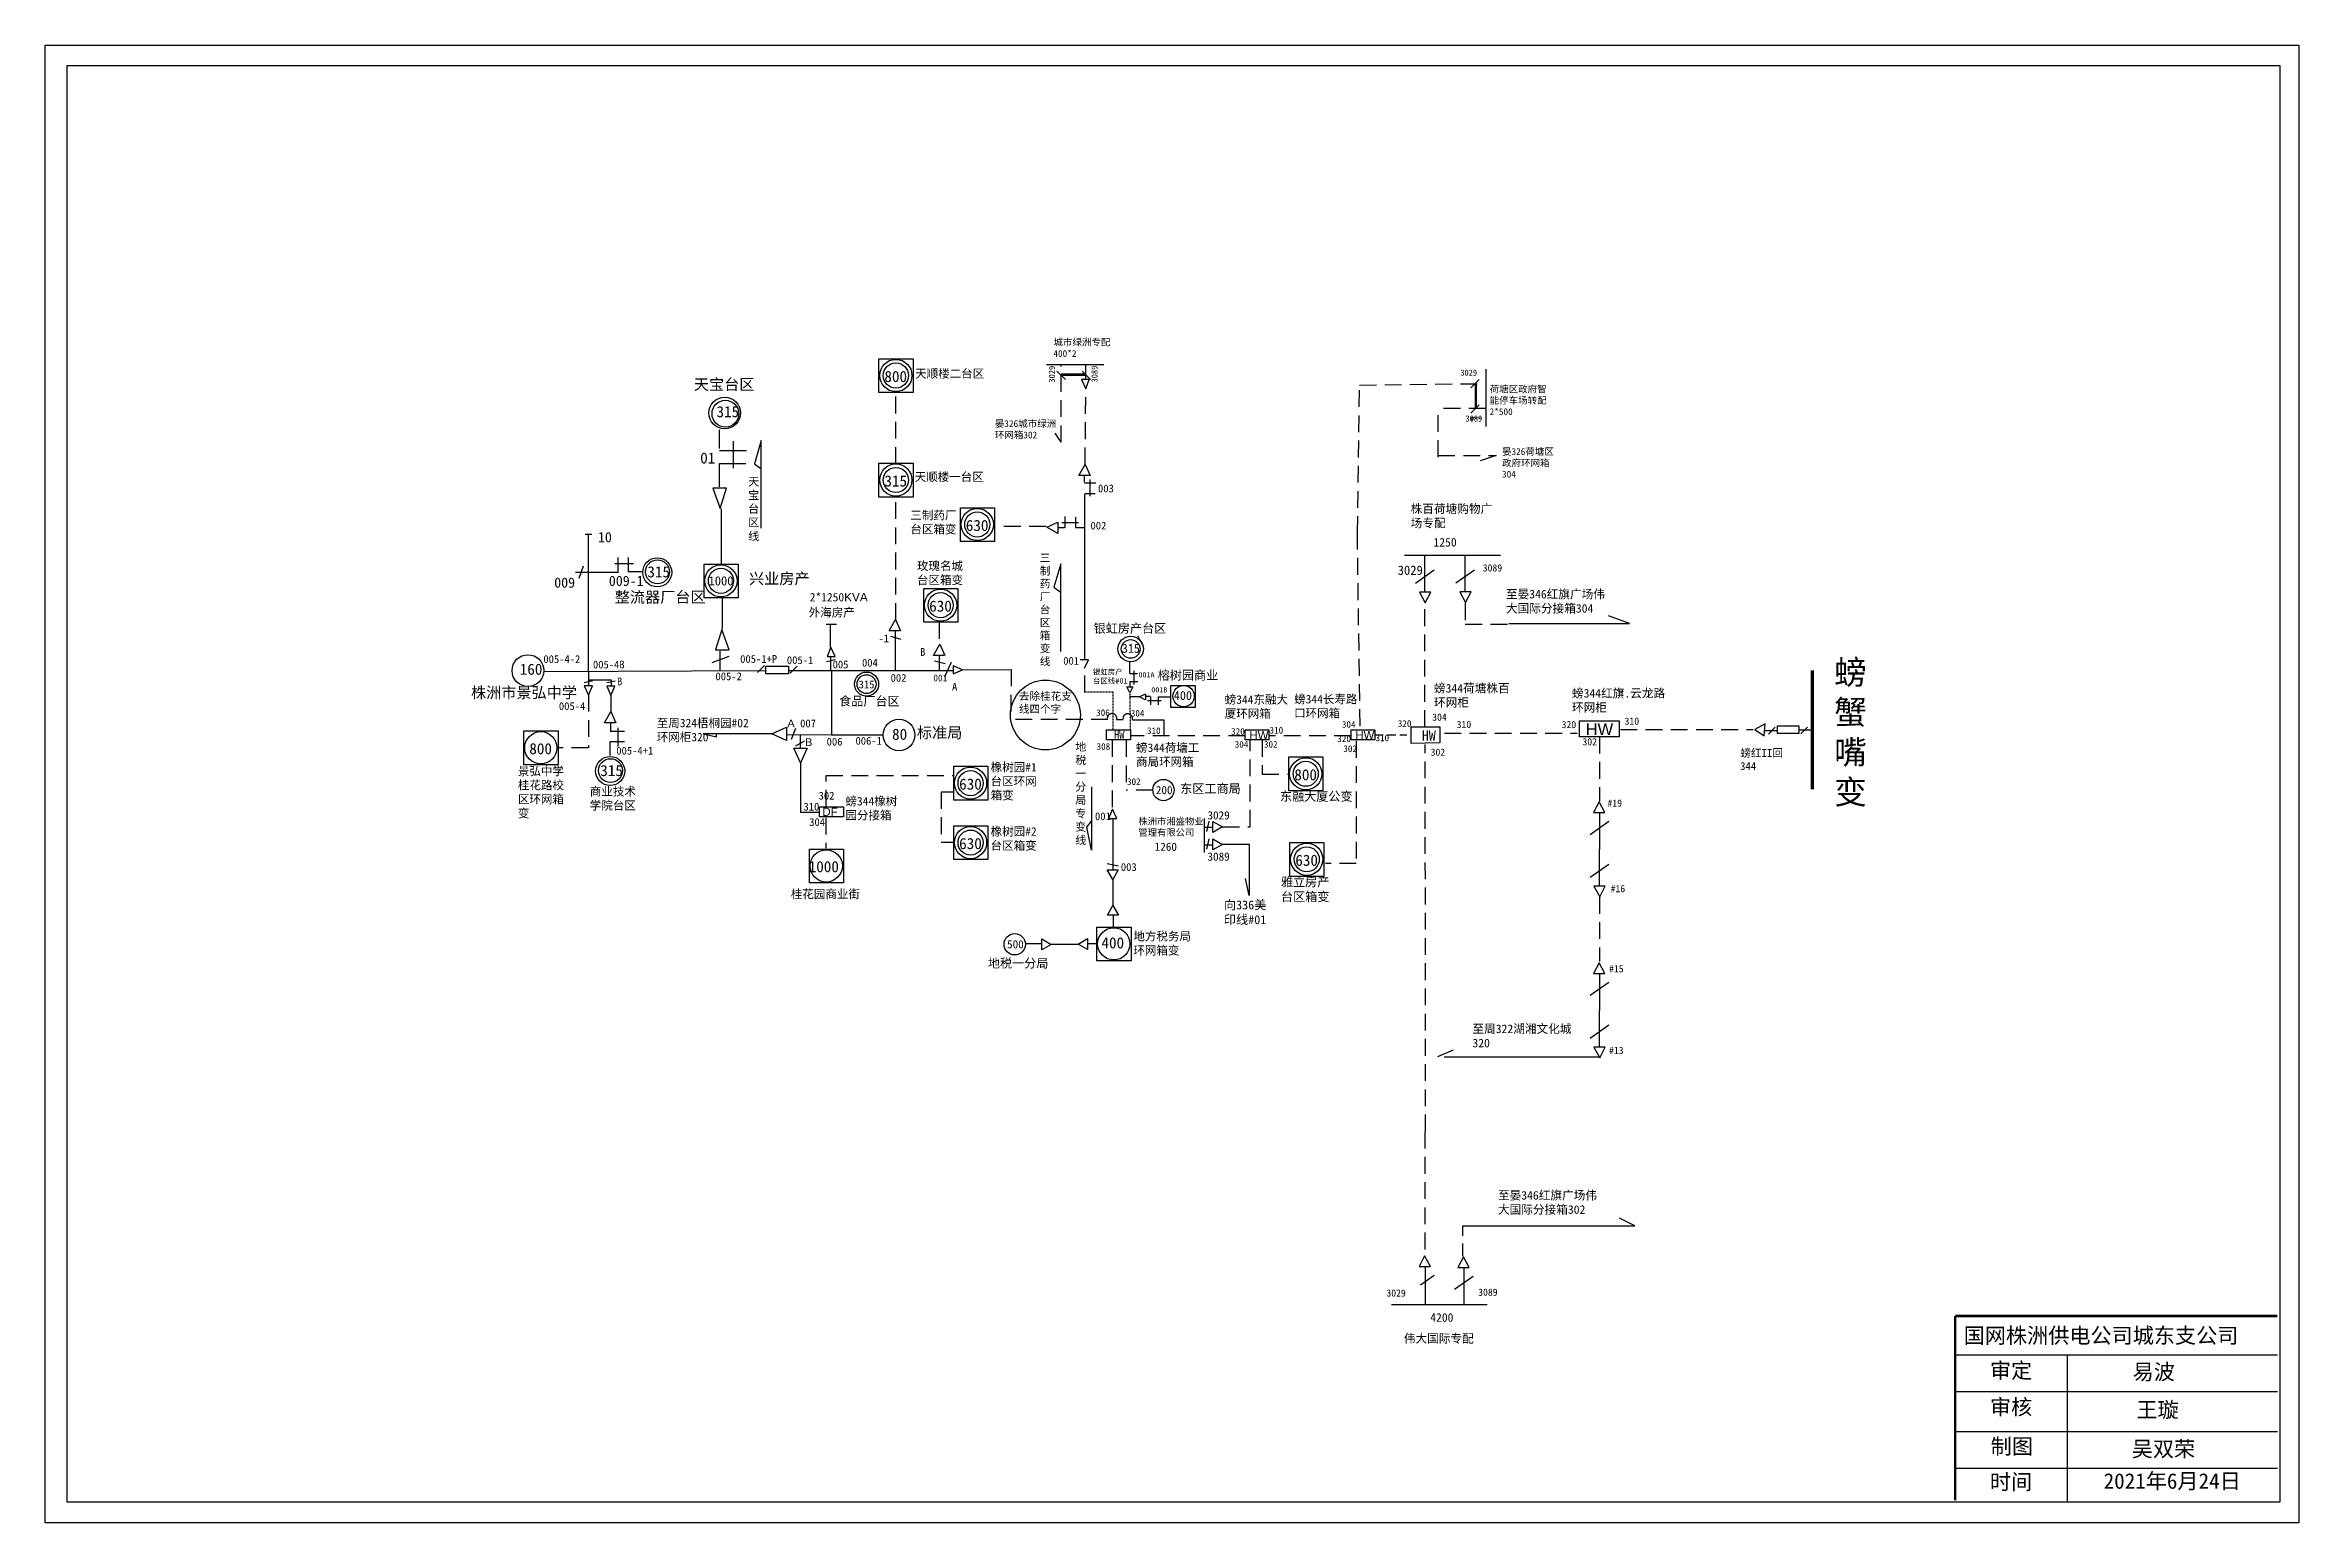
# Model space of a CAD drawing. Extents: x -235 to 424, y -116 to 316.
import ezdxf

# ---------------------------------------------------------------- set-up
doc = ezdxf.new("R2010")
doc.units = 0
doc.header["$LTSCALE"] = 0.774411
for name, pattern in [('ACAD_ISO02W100', [15, 12, -3]), ('DASHDOT', [1, 0.5, -0.25, 0, -0.25]), ('DASHED2', [9.525, 6.35, -3.175])]:
    doc.linetypes.add(name, pattern=pattern)
doc.layers.get('0').update_dxf_attribs({"linetype": 'CONTINUOUS'})
doc.layers.add('0-RefEdit0', color=7, linetype='CONTINUOUS')
doc.layers.add('Layer2', color=1, linetype='CONTINUOUS')
doc.styles.add('SimSun_txtstyle_1.80_0_0', font='', dxfattribs={"height": 1.8})
doc.styles.add('SimSun_txtstyle_1.98_0_0', font='', dxfattribs={"height": 1.983748})
doc.styles.get("Standard").update_dxf_attribs({"font": '', "height": 2.5})
doc.styles.add('字体', font='simkai_0.ttf', dxfattribs={"height": 2.5})
doc.styles.add('黑体_txtstyle_0.00_0_0', font='simhei.ttf')
doc.styles.add('黑体_txtstyle_1.90_0_0', font='simhei.ttf', dxfattribs={"height": 1.9})
doc.styles.add('黑体_txtstyle_2.00_0_0', font='simhei.ttf', dxfattribs={"height": 2})
doc.styles.add('黑体_txtstyle_2.07_0_0', font='simhei.ttf', dxfattribs={"height": 2.065557})
doc.styles.add('黑体_txtstyle_2.50_0_0', font='simhei.ttf', dxfattribs={"height": 2.5})
doc.styles.add('黑体_txtstyle_3.00_0_0', font='simhei.ttf', dxfattribs={"height": 3})
doc.styles.get('SimSun_txtstyle_1.80_0_0').set_extended_font_data('SimSun')
doc.styles.get('SimSun_txtstyle_1.98_0_0').set_extended_font_data('SimSun')
doc.styles.get('Standard').set_extended_font_data('SimSun')

# ---------------------------------------------------------------- blocks, each defined once
blk = doc.blocks.new('A$C7642189F')
at = {"linetype": 'Continuous'}
for radius in [3.58, 2.63]:
    blk.add_circle((3.58, 3.58), radius, dxfattribs=at)

msp = doc.modelspace()

# ---------------------------------------------------------------- linework, layer by layer
at = {"color": 0, "linetype": 'Continuous'}
for p, q in [((57.81, 222.94), (74.58, 222.94)), ((60.83, 220.96), (63.29, 218.5)), ((62.04, 220.13), (69.31, 220.13)), ((62.04, 219.76), (69.31, 219.76)), ((67.99, 218.55), (69.31, 215.84)), ((70.32, 218.55), (67.99, 218.55)), ((68.21, 220.96), (70.66, 218.5)), ((69.31, 215.84), (70.28, 218.52)), ((184.31, 218.54), (181.85, 216.08)), ((186.29, 221.56), (186.29, 204.79)), ((184.31, 211.16), (181.85, 208.7)), ((183.1, 217.33), (183.1, 210.05)), ((183.47, 217.33), (183.47, 210.05)), ((62.04, 200.2), (60.31, 202.79)), ((11.8, 145.01), (13.64, 148.3)), ((14.83, 145.01), (11.8, 145.01)), ((13.5, 145.01), (13.5, 133.39)), ((13.64, 148.3), (15.09, 145.01)), ((12.12, 143.46), (15.19, 142.61)), ((24.72, 137.83), (26.56, 141.12)), ((26.56, 141.12), (28.01, 137.83)), ((27.75, 137.83), (24.72, 137.83)), ((25.04, 136.28), (28.1, 135.43)), ((26.42, 137.76), (26.42, 133.39)), ((-76.16, 130.74), (-69.49, 130.74)), ((-68.34, 130.35), (-70.84, 129.79)), ((-68.45, 128.88), (-70.84, 128.88)), ((-70.84, 128.88), (-69.59, 126.15)), ((-69.59, 126.15), (-68.45, 128.88)), ((-69.59, 126.15), (-69.59, 121.1)), ((-69.49, 130.74), (-69.49, 128.77)), ((-71.44, 118.16), (-69.59, 121.45)), ((-69.59, 121.45), (-68.14, 118.16)), ((-68.41, 118.16), (-71.44, 118.16)), ((-69.73, 118.09), (-69.73, 115.65)), ((-67.47, 111.18), (-67.47, 116.69)), ((77.26, 61.93), (77.26, 58.44)), ((323.56, -66.66), (417.74, -66.66)), ((356.25, -66.67), (356.25, -109.46)), ((323.56, -77.39), (417.74, -77.39)), ((323.56, -89.09), (417.74, -89.09)), ((323.56, -99.82), (417.74, -99.82))]:
    msp.add_line(p, q, dxfattribs=at)
at = {"color": 0, "linetype": 'DASHED2'}
for p, q in [((62.04, 200.2), (62.04, 222.94)), ((149.33, 216.88), (186.29, 217.33)), ((186.22, 210.05), (172.35, 210.05)), ((26.4, 147.56), (26.4, 140.61))]:
    msp.add_line(p, q, dxfattribs=at)
at = {"linetype": 'DASHED2'}
for p, q in [((13.67, 193.85), (13.67, 214.72)), ((148.71, 173.62), (149.34, 216.74)), ((172.29, 195.84), (172.35, 209.9)), ((172.32, 196.25), (189.3, 196.25)), ((189.3, 196.25), (184.52, 194.71)), ((13.67, 148.23), (13.67, 184.16)), ((57.63, 175.51), (42.82, 175.51)), ((148.59, 173.7), (149.4, 116.39)), ((168.43, 116.91), (168.43, 153.07)), ((180.26, 153.07), (180.26, 146.93)), ((180.26, 146.93), (192.78, 146.93)), ((47.46, 133.73), (47.33, 119.1)), ((68.94, 127.03), (68.94, 134.18)), ((-76.16, 126.32), (-76.16, 110.8)), ((82.11, 126.93), (81.3, 128.67)), ((82.1, 130.21), (82.1, 128.7)), ((83.04, 128.67), (82.11, 126.93)), ((86.68, 124.84), (84.94, 125.76)), ((85.01, 125.77), (86.74, 126.58)), ((88.21, 125.78), (86.71, 125.78)), ((75.76, 119.06), (47.35, 119.06)), ((80.2, 119.02), (78.26, 119.02)), ((77.03, 113.1), (77.03, 92.84)), ((81.1, 113.06), (81.1, 98.46)), ((115.88, 114.34), (82.49, 114.34)), ((117.35, 87.75), (117.35, 113.16)), ((120.84, 113.07), (120.84, 103.09)), ((146.84, 114.34), (122.82, 114.34)), ((148.36, 112.83), (148.36, 76.96)), ((174.14, 115.12), (212.95, 115.12)), ((219.48, 114.06), (219.48, 95.19)), ((225.61, 116.17), (264.43, 116.17)), ((-76.18, 110.78), (-85.02, 110.78)), ((168.58, -1.36), (168.56, 111.83)), ((-6.66, 102.69), (30.59, 102.69)), ((-6.66, 93.57), (-6.66, 102.69)), ((120.84, 103.09), (128.66, 103.09)), ((30.6, 97.87), (26.93, 97.87)), ((26.93, 97.87), (26.93, 83.25)), ((88.87, 98.46), (81.1, 98.46)), ((-6.78, 90.36), (-6.78, 81.44)), ((109.32, 87.73), (117.35, 87.73)), ((26.93, 83.25), (30.66, 83.25)), ((148.36, 76.96), (139.38, 76.96)), ((219.48, 67.22), (219.48, 48.35)), ((168.43, -1.44), (168.43, -37.59)), ((171.16, -43.51), (165.7, -47.37))]:
    msp.add_line(p, q, dxfattribs=at)
at = {"color": 7, "linetype": 'Continuous', "lineweight": 0, "ltscale": 1.174213}
for p, q in [((181.97, 207.37), (181.97, 206.62)), ((182.8, 207.37), (181.97, 206.62)), ((184.91, 207.26), (181.97, 207.37))]:
    msp.add_line(p, q, dxfattribs=at)
at = {"linetype": 'Continuous'}
for p, q in [((-37.84, 198.32), (-37.84, 203.78)), ((-37.84, 197.77), (-29.91, 197.77)), ((-33.74, 192.58), (-33.74, 200.5)), ((-25.65, 200.68), (-27.66, 193.88)), ((-25.65, 175), (-25.65, 200.68)), ((-37.84, 187.12), (-37.84, 193.95)), ((-37.84, 193.95), (-30.18, 193.95)), ((-27.66, 193.88), (-25.8, 192.48)), ((67.21, 190.42), (69.06, 193.71)), ((69.06, 193.71), (70.5, 190.42)), ((-35.82, 186.71), (-39.84, 186.71)), ((-39.84, 186.71), (-37.68, 180.84)), ((-37.68, 180.84), (-35.82, 186.71)), ((70.52, 190.42), (67.21, 190.42)), ((68.9, 188.32), (72.19, 188.32)), ((68.93, 188.45), (68.93, 190.42)), ((69.03, 185.16), (72.05, 185.16)), ((70.47, 189.24), (70.47, 184.37)), ((-37.34, 180.73), (-37.34, 164.43)), ((63.22, 175.15), (63.22, 178.44)), ((66.38, 175.28), (66.38, 178.31)), ((-77.13, 173.3), (-75.19, 173.3)), ((-76.13, 133.18), (-76.13, 173.21)), ((57.83, 175.31), (61.12, 176.76)), ((61.12, 173.47), (57.83, 175.31)), ((61.12, 176.77), (61.12, 173.47)), ((63.09, 175.18), (61.12, 175.18)), ((62.3, 176.73), (67.16, 176.73)), ((68.74, 175.18), (66.24, 175.18)), ((-77.77, 163.93), (-78.95, 160.34)), ((-62.99, 164.63), (-68.49, 164.63)), ((61.96, 164.64), (59.95, 157.84)), ((61.96, 138.96), (61.96, 164.64)), ((-37.02, 145.65), (-37.02, 154.57)), ((59.95, 157.84), (61.81, 156.44)), ((-37.18, 145.37), (-39.04, 139.5)), ((-35.02, 139.5), (-37.18, 145.37)), ((-6.7, 147.02), (-3.61, 147.02)), ((-5.38, 140.12), (-5.38, 146.93)), ((-39.04, 139.5), (-35.02, 139.5)), ((-37.63, 133.51), (-37.63, 139.12)), ((-5.27, 140.23), (-6.41, 137.5)), ((-4.02, 137.5), (-5.27, 140.23)), ((84.4, 143.55), (85.71, 141.17)), ((-89.05, 133.1), (-24.47, 133.47)), ((-76.16, 133.14), (-76.16, 128.97)), ((-39.96, 135.8), (-35.02, 137.65)), ((-26.75, 132.85), (-24.7, 134.9)), ((-17.64, 133.47), (-5.27, 133.47)), ((-17.16, 132.62), (-15.11, 134.67)), ((-6.52, 136.03), (-4.02, 136.6)), ((-6.41, 137.5), (-4.02, 137.5)), ((-5.41, 133.43), (30.55, 133.45)), ((-5.27, 133.3), (-5.27, 137.5)), ((-5.14, 133.25), (-5.14, 114.65)), ((28.04, 131.63), (29.99, 135.84)), ((33.2, 133.65), (30.48, 134.79)), ((30.48, 134.79), (30.48, 132.4)), ((30.48, 132.4), (33.2, 133.65)), ((33.16, 133.6), (47.46, 133.73)), ((70.04, 136.51), (67.58, 136.51)), ((68.89, 134.13), (70.04, 136.51)), ((82.19, 132.56), (82.19, 136.05)), ((-74.91, 130.41), (-77.41, 129.84)), ((-75.02, 128.93), (-77.41, 128.93)), ((-77.41, 128.93), (-76.16, 126.21)), ((-76.16, 126.21), (-75.02, 128.93)), ((81.35, 128.69), (83.01, 128.69)), ((86.7, 126.53), (86.7, 124.87)), ((90.56, 125.69), (94.06, 125.69)), ((-22.53, 114.91), (-42.6, 114.91)), ((-42.6, 114.91), (-38.74, 114.05)), ((-38.74, 114.05), (-38.74, 114.69)), ((-5.13, 114.64), (9.96, 114.62)), ((267.97, 115.92), (271.3, 115.92)), ((270.86, 116.82), (268.88, 114.85)), ((277.86, 116.08), (281.19, 116.08)), ((280.34, 116.9), (278.36, 114.92)), ((-14.15, 106.4), (-16.11, 110.71)), ((-14.13, 106.49), (-14.13, 92.03)), ((70.96, 99.39), (70.96, 80.88)), ((77.06, 92.86), (75.92, 90.13)), ((78.31, 90.13), (77.06, 92.86)), ((-14.13, 92.03), (-8.56, 92.03)), ((69.58, 87.61), (70.97, 89.38)), ((70.96, 80.88), (69.58, 87.61)), ((75.92, 90.13), (78.31, 90.13)), ((103.92, 90.17), (103.92, 80.24)), ((117.01, 82.69), (117.01, 67.65)), ((117.01, 67.65), (115.95, 72.6))]:
    msp.add_line(p, q, dxfattribs=at)
for p, q in [((68.94, 136.45), (68.94, 184.99)), ((162.52, 167.16), (190.5, 167.16)), ((168.43, 156.25), (168.43, 167.16)), ((180.26, 156.3), (180.26, 167.22)), ((165.7, 158.98), (171.16, 162.84)), ((177.53, 159.03), (182.99, 162.9)), ((193.01, 147.15), (228.27, 147.15)), ((228.27, 147.15), (222.13, 149.43)), ((84.37, 132.45), (82.1, 132.45)), ((83.29, 133.33), (83.29, 129.34)), ((85.02, 125.74), (82.02, 125.74)), ((82.13, 130.17), (84.45, 130.17)), ((88.18, 125.75), (88.18, 123.42)), ((90.5, 123.42), (90.5, 125.7)), ((91.33, 124.59), (87.34, 124.59)), ((222.21, 89.28), (216.74, 85.41)), ((219.48, 92.01), (219.48, 81.09)), ((219.48, 70.23), (219.48, 81.14)), ((216.74, 72.96), (222.21, 76.82)), ((222.21, 42.21), (216.74, 38.34)), ((219.48, 44.94), (219.48, 34.02)), ((219.48, 23.16), (219.48, 34.08)), ((216.74, 25.89), (222.21, 29.76)), ((172.26, 20.51), (176.83, 22.51)), ((219.71, 20.33), (174.03, 20.33)), ((179.58, -28.98), (229.87, -28.98)), ((179.58, -31.94), (179.58, -28.98)), ((229.87, -28.98), (225.32, -26.71)), ((179.58, -37.85), (179.58, -34.16)), ((168.49, -41), (168.49, -51.91)), ((182.54, -43.76), (177.08, -47.63)), ((179.81, -41.04), (179.81, -51.95)), ((158.65, -51.95), (186.64, -51.95))]:
    msp.add_line(p, q)
at = {"color": 7, "ltscale": 2}
for p, q in [((-67.52, 162.26), (-67.52, 166.47)), ((-64.47, 162.21), (-64.47, 166.42)), ((-67.4, 162.06), (-79.94, 162.05)), ((-60.34, 162.28), (-64.39, 162.28))]:
    msp.add_line(p, q, dxfattribs=at)
at = {"linetype": 'DASHDOT'}
for p, q in [((68.95, 127.14), (77.18, 127.14)), ((77.18, 127.14), (77.18, 116.11)), ((82.13, 126.74), (82.26, 116.04))]:
    msp.add_line(p, q, dxfattribs=at)
at = {"color": 0, "linetype": 'ACAD_ISO02W100'}
for p, q in [((82.88, 119), (92.13, 119)), ((92.13, 119), (92.13, 114.33))]:
    msp.add_line(p, q, dxfattribs=at)
at = {"color": 0, "ltscale": 2}
for p, q in [((-69.89, 112.66), (-65.68, 112.66)), ((-69.84, 115.71), (-65.63, 115.71)), ((-69.82, 108.53), (-69.82, 112.59))]:
    msp.add_line(p, q, dxfattribs=at)
at = {"color": 0, "linetype": 'ByBlock', "ltscale": 2}
for p, q in [((-22.53, 114.91), (-18.22, 116.87)), ((-18.22, 112.96), (-22.53, 114.91)), ((-12.2, 110.71), (-14.15, 106.4))]:
    msp.add_line(p, q, dxfattribs=at)
at = {"color": 7, "linetype": 'ByBlock', "ltscale": 2}
for p, q in [((-18.22, 116.87), (-18.22, 112.96)), ((-15.64, 116.48), (-16.94, 113.28)), ((-13.09, 112.76), (-15.65, 111.3)), ((-16.11, 110.71), (-12.2, 110.71))]:
    msp.add_line(p, q, dxfattribs=at)
at = {"color": 0, "linetype": 'DASHED2', "ltscale": 0.5}
msp.add_line((153.77, 114.57), (163.19, 114.58), dxfattribs=at)
at = {"color": 0, "linetype": 'ByBlock'}
for p, q in [((77.19, 90.05), (77.19, 75.16)), ((103.91, 87.56), (106.38, 87.56)), ((104.63, 86.32), (105.34, 89.34)), ((103.91, 82.46), (106.38, 82.46)), ((104.63, 81.22), (105.34, 84.24)), ((75.53, 76.97), (78.81, 76.26))]:
    msp.add_line(p, q, dxfattribs=at)
at = {"color": 0, "linetype": 'Continuous'}
for points in [[(-235.08, 316.32), (424.04, 316.32), (424.04, -115.85), (-235.08, -115.85)], [(-228.63, 310.37), (418.44, 310.37), (418.44, -109.79), (-228.63, -109.79)], [(94.18, 129.02), (101.21, 129.02), (101.21, 122.62), (94.18, 122.62)], [(213.62, 118.7), (225.22, 118.7), (225.22, 113.98), (213.62, 113.98)], [(164.46, 116.91), (172.76, 116.95), (172.76, 112.23), (164.4, 112.11)]]:
    msp.add_lwpolyline(points, close=True, dxfattribs=at)
at = {"color": 0}
for points in [[(8.78, 224.6), (18.75, 224.6), (18.75, 214.72), (8.78, 214.72)], [(8.78, 194.05), (18.76, 194.05), (18.76, 184.16), (8.78, 184.16)], [(32.6, 181.04), (42.57, 181.04), (42.57, 171.15), (32.6, 171.15)], [(-42.37, 164.56), (-32.4, 164.56), (-32.4, 154.67), (-42.37, 154.67)], [(21.88, 157.45), (31.86, 157.45), (31.86, 147.56), (21.88, 147.56)], [(166.82, 156.35), (168.52, 153.24), (170.14, 156.34)], [(178.66, 156.41), (180.35, 153.29), (181.97, 156.39)], [(-95.05, 115.75), (-85.08, 115.75), (-85.08, 105.86), (-95.05, 105.86)], [(267.69, 114.33), (267.93, 117.87), (264.9, 116.13)], [(128.66, 108.13), (138.63, 108.13), (138.63, 98.25), (128.66, 98.25)], [(30.64, 105.4), (40.61, 105.4), (40.61, 95.51), (30.64, 95.51)], [(221.08, 91.9), (219.39, 95.01), (217.77, 91.92)], [(30.64, 88.02), (40.61, 88.02), (40.61, 78.13), (30.64, 78.13)], [(-11.57, 81.2), (-1.59, 81.2), (-1.59, 71.31), (-11.57, 71.31)], [(128.95, 83.12), (138.93, 83.12), (138.93, 73.23), (128.95, 73.23)], [(217.87, 70.33), (219.56, 67.22), (221.18, 70.32)], [(72.52, 58.4), (82.49, 58.4), (82.49, 48.52), (72.52, 48.52)], [(221.08, 44.83), (219.39, 47.95), (217.77, 44.85)], [(217.87, 23.27), (219.56, 20.15), (221.18, 23.25)], [(170.04, -40.88), (168.34, -37.77), (166.72, -40.87)], [(181.42, -41.14), (179.72, -38.03), (178.1, -41.13)]]:
    msp.add_lwpolyline(points, close=True, dxfattribs=at)
at = {"color": 0, "linetype": 'Continuous'}
msp.add_lwpolyline([(69.31, 218.55), (69.31, 222.94)], dxfattribs=at)
at = {"color": 0, "linetype": 'DASHED2'}
msp.add_lwpolyline([(69.06, 193.71), (69.06, 193.71), (69.06, 193.71), (69.31, 215.84)], dxfattribs=at)
at = {"linetype": 'ACAD_ISO02W100'}
msp.add_lwpolyline([(-24.33, 132.42), (-24.33, 134.72), (-17.68, 134.72), (-17.68, 132.42)], close=True, dxfattribs=at)
at = {"linetype": 'Continuous'}
for points, const_width in [([(281.73, 133.44), (281.75, 98.71)], 1), ([(323.51, -55.33), (323.51, -109.28)], 0.755)]:
    msp.add_lwpolyline(points, dxfattribs=dict(at, const_width=const_width))
for points in [[(75.36, 116.08), (82.31, 116.08), (82.31, 113.16), (75.36, 113.16)], [(115.88, 116.07), (122.82, 116.07), (122.82, 113.16), (115.88, 113.16)], [(146.85, 116.07), (153.79, 116.07), (153.79, 113.16), (146.85, 113.16)], [(271.57, 117.21), (277.82, 117.21), (277.82, 114.99), (271.57, 114.99)], [(-8.56, 93.52), (-1.62, 93.52), (-1.62, 90.61), (-8.56, 90.61)]]:
    msp.add_lwpolyline(points, close=True, dxfattribs=at)
at = {"color": 0, "linetype": 'ByBlock'}
for points in [[(109.26, 87.67), (106.46, 86.07), (106.47, 89.29)], [(109.26, 82.57), (106.46, 80.97), (106.47, 84.19)], [(77.14, 72.34), (75.53, 75.14), (78.76, 75.13)], [(77.2, 64.68), (78.8, 61.88), (75.58, 61.89)], [(59.19, 53.32), (56.4, 51.72), (56.4, 54.94)], [(67, 53.42), (69.8, 55.03), (69.79, 51.81)]]:
    msp.add_lwpolyline(points, close=True, dxfattribs=at)
at = {"color": 0, "linetype": 'Continuous', "const_width": 0.755}
msp.add_lwpolyline([(323.56, -55.33), (417.74, -55.33)], dxfattribs=at)
at = {"color": 0}
for centre, radius in [((13.72, 219.69), 4.71), ((13.72, 219.69), 3.67), ((13.72, 189.13), 4.71), ((13.72, 189.13), 3.67), ((37.53, 176.12), 4.71), ((37.53, 176.12), 3.67), ((-37.44, 159.64), 4.71), ((-37.44, 159.64), 3.67), ((26.82, 152.53), 4.71), ((26.82, 152.53), 3.67), ((-90.12, 110.83), 4.71), ((-69.82, 104.02), 4.25), ((-69.74, 104.15), 3.49), ((133.6, 103.22), 4.71), ((133.6, 103.22), 3.67), ((35.57, 100.49), 4.71), ((35.57, 100.49), 3.67), ((35.57, 83.1), 4.71), ((35.57, 83.1), 3.67), ((-6.63, 76.28), 4.71), ((133.89, 78.21), 4.71), ((133.89, 78.21), 3.67), ((77.45, 53.49), 4.71)]:
    msp.add_circle(centre, radius, dxfattribs=at)
at = {"linetype": 'Continuous'}
for centre, radius in [((-36.34, 208.73), 4.64), ((-36.12, 208.52), 3.92), ((-93.89, 133.41), 4.64), ((5.16, 129.44), 3.53), ((5.16, 129.44), 2.76), ((14.65, 114.55), 4.64)]:
    msp.add_circle(centre, radius, dxfattribs=at)
at = {"color": 7}
for centre, radius in [((-56.05, 162.13), 4.25), ((-55.98, 162.26), 3.49)]:
    msp.add_circle(centre, radius, dxfattribs=at)
at = {"color": 1}
msp.add_circle((57.46, 120.41), 10.22, dxfattribs=at)
for centre in [(97.89, 125.92), (91.99, 98.46), (48.48, 53.36)]:
    msp.add_circle(centre, 3.12)
at = {"linetype": 'DASHED2'}
for centre in [(76.95, 119.44), (81.54, 119.39)]:
    msp.add_arc(centre, 1.39, 341.8757, 195.68804, dxfattribs=at)
at = {"layer": '0-RefEdit0', "color": 0, "linetype": 'ByBlock', "ltscale": 2}
for p, q in [((-18.18, 114.7), (-5.14, 114.65)), ((-14.17, 110.69), (-14.17, 114.7))]:
    msp.add_line(p, q, dxfattribs=at)
at = {"layer": '0-RefEdit0', "linetype": 'ByBlock', "ltscale": 2}
for p, q in [((109.32, 82.63), (116.97, 82.63)), ((77.2, 72.29), (77.2, 64.64)), ((56.37, 53.45), (51.64, 53.45)), ((59.25, 53.38), (66.9, 53.38)), ((72.44, 53.45), (69.82, 53.45))]:
    msp.add_line(p, q, dxfattribs=at)

# ---------------------------------------------------------------- block references
at = {"linetype": 'DASHED2', "xscale": 1.038998804553536, "yscale": 1.038998804553614, "zscale": 1.038998804553598}
msp.add_blockref('A$C7642189F', (78.67, 136), dxfattribs=at)

# ---------------------------------------------------------------- texts
at = {"color": 0, "linetype": 'Continuous'}
for s, height, style, p in [('800', 3.247, '黑体_txtstyle_2.50_0_0', (10.37, 217.78)), ('315', 3.247, '黑体_txtstyle_2.50_0_0', (10.37, 187.23)), ('630', 3.247, '黑体_txtstyle_2.50_0_0', (34.18, 174.22)), ('1000', 2.683, '黑体_txtstyle_2.07_0_0', (-41.06, 158.3)), ('630', 3.247, '黑体_txtstyle_2.50_0_0', (23.47, 150.63)), ('800', 3.247, '黑体_txtstyle_2.50_0_0', (-93.47, 108.93)), ('630', 3.247, '黑体_txtstyle_2.50_0_0', (32.23, 98.58)), ('800', 3.247, '黑体_txtstyle_2.50_0_0', (130.25, 101.31)), ('630', 3.247, '黑体_txtstyle_2.50_0_0', (32.23, 81.2)), ('630', 3.247, '黑体_txtstyle_2.50_0_0', (130.54, 76.3)), ('1000', 3.247, '黑体_txtstyle_2.50_0_0', (-11.76, 74.43)), ('400', 3.247, '黑体_txtstyle_2.50_0_0', (73.85, 52.16))]:
    msp.add_text(s, height=height, dxfattribs=dict(at, style=style)).set_placement(p)
at = {"linetype": 'Continuous'}
for s, height, p in [('3029', 2.708, (160.47, 161.39)), ('3089', 2.085, (185.36, 162.39)), ('304', 2.085, (170.57, 118.73)), ('310', 2.085, (177.72, 116.59)), ('310', 2.085, (226.83, 117.57)), ('320', 2.085, (208.42, 116.57)), ('302', 2.085, (214.51, 111.53)), ('302', 2.085, (170.11, 108.5)), ('#19', 2.085, (221.84, 93.6)), ('#16', 2.085, (222.75, 68.59)), ('#15', 2.085, (222.29, 45.17)), ('#13', 2.085, (222.29, 21.29)), ('3029', 2.085, (157.18, -49.66)), ('3089', 2.085, (184.02, -49.43))]:
    msp.add_text(s, height=height, dxfattribs=at).set_placement(p)
at = {"linetype": 'Continuous', "attachment_point": 1}
for s, insert, char_height, width in [('城市绿洲专配\\P400*2', (59.8, 230.43), 1.984, 17.3127), ('晏326城市绿洲环网箱302', (42.67, 206.6), 1.9837, 19.8904)]:
    msp.add_mtext(s, dxfattribs=dict(at, insert=insert, char_height=char_height, width=width))
for s, insert, char_height, width, style in [('天宝台区', (-45.35, 218.72), 3.247, 27.4364, '黑体_txtstyle_0.00_0_0'), ('荷塘区政府智能停车场转配2*500', (187.37, 216.71), 1.9837, 17.3127, 'SimSun_txtstyle_1.98_0_0'), ('315', (-38.73, 210.73), 3.247, 7.3449, '黑体_txtstyle_0.00_0_0'), ('晏326荷塘区政府环网箱304', (191, 198.44), 1.9837, 17.3127, 'SimSun_txtstyle_1.98_0_0'), ('兴业房产', (-29.21, 161.94), 3.247, 27.4364, '黑体_txtstyle_0.00_0_0'), ('整流器厂台区', (-68.5, 156.52), 3.247, 27.4364, '黑体_txtstyle_0.00_0_0'), ('160', (-96.27, 135.42), 3.247, 7.3449, '黑体_txtstyle_0.00_0_0'), ('螃蟹嘴\\P变', (288.12, 136.4), 7, 11.8331, '字体'), ('株洲市景弘中学', (-110.52, 128.61), 3.247, 31.0446, '黑体_txtstyle_0.00_0_0'), ('食品厂台区', (-2.86, 125.75), 2.597, 25.0757, '黑体_txtstyle_0.00_0_0'), ('80', (12.62, 116.4), 3.247, 7.3449, '黑体_txtstyle_0.00_0_0'), ('标准局', (19.88, 116.87), 3.247, 27.4364, '黑体_txtstyle_0.00_0_0')]:
    msp.add_mtext(s, dxfattribs=dict(at, insert=insert, char_height=char_height, width=width, style=style))
at = {"color": 7, "linetype": 'Continuous', "attachment_point": 1}
for s, insert, char_height, width, style in [('天顺楼二台区', (19.36, 221.48), 2.468, 21.9762, '黑体_txtstyle_0.00_0_0'), ('3029', (178.8, 221.42), 1.8, 5.6554, 'SimSun_txtstyle_1.80_0_0'), ('天顺楼一台区', (19.23, 191.28), 2.468, 21.9762, '黑体_txtstyle_0.00_0_0'), ('三制药厂\\P台区箱变', (17.97, 180.06), 2.468, 30.4781, '黑体_txtstyle_0.00_0_0'), ('玫瑰名城台区箱变', (19.9, 165.23), 2.468, 14.0772, '黑体_txtstyle_0.00_0_0'), ('外海房产', (-11.77, 151.64), 2.468, 30.4781, '黑体_txtstyle_0.00_0_0'), ('2*1250{\\fArial|b0|i0|c0|p32;KVA}', (-11.47, 156.1), 2.4676, 30.4781, '黑体_txtstyle_0.00_0_0'), ('至周324梧桐园#02环网柜320', (-56.2, 119.3), 2.4676, 28.6244, '黑体_txtstyle_0.00_0_0'), ('景弘中学桂花路校区环网箱变', (-96.81, 105.23), 2.4676, 16.1862, '黑体_txtstyle_0.00_0_0'), ('{\\fSimSun|b0|i0|c134|p2;橡树园#1台区环网箱变}', (41.45, 106.38), 2.4676, 14.0772, '黑体_txtstyle_0.00_0_0'), ('{\\fSimSun|b0|i0|c134|p2;橡树园#2台区箱变}', (41.45, 87.57), 2.4676, 14.0772, '黑体_txtstyle_0.00_0_0'), ('{\\fSimSun|b0|i0|c134|p2;桂花园商业街}', (-16.99, 69.29), 2.4676, 24.6535, '黑体_txtstyle_0.00_0_0'), ('{\\fSimSun|b0|i0|c134|p2;地方税务局环网箱变}', (83.2, 56.91), 2.4676, 19.3602, '黑体_txtstyle_0.00_0_0')]:
    msp.add_mtext(s, dxfattribs=dict(at, insert=insert, char_height=char_height, width=width, style=style))
at = {"color": 0, "linetype": 'Continuous', "char_height": 1.8, "width": 5.6554, "attachment_point": 1, "rotation": 90}
for s, insert in [('3029', (58.43, 217.62)), ('3089', (70.91, 217.66))]:
    msp.add_mtext(s, dxfattribs=dict(at, insert=insert))
at = {"color": 0, "linetype": 'Continuous', "attachment_point": 1}
for s, insert, char_height, width in [('3089', (180.3, 208.02), 1.8, 5.6554), ('螃红II回344', (260.63, 110.46), 2.3, 13.5777)]:
    msp.add_mtext(s, dxfattribs=dict(at, insert=insert, char_height=char_height, width=width))
for s, insert, char_height, width, style in [('01', (-43.49, 197.18), 3.247, 5.6603, '黑体_txtstyle_0.00_0_0'), ('商业技术学院台区', (-75.78, 99.3), 2.468, 14.5326, '黑体_txtstyle_0.00_0_0'), ('国网株洲供电公司城东支公司', (326.01, -58.78), 4.5303, 123.8545, '黑体_txtstyle_0.00_0_0'), ('审定', (333.68, -69.01), 4.53, 35.429, '黑体_txtstyle_0.00_0_0'), ('易波', (375.41, -69.41), 4.53, 35.429, '黑体_txtstyle_0.00_0_0'), ('审核', (333.68, -79.68), 4.53, 35.429, '黑体_txtstyle_0.00_0_0'), ('王璇', (376.52, -80.48), 4.53, 49.9144, '黑体_txtstyle_0.00_0_0'), ('制图', (333.92, -91.19), 4.53, 35.429, '黑体_txtstyle_0.00_0_0'), ('吴双荣', (375.16, -91.94), 4.53, 35.429, '黑体_txtstyle_0.00_0_0'), ('时间', (333.68, -101.58), 4.53, 35.429, '黑体_txtstyle_0.00_0_0'), ('2021年6月24日', (366.93, -101.33), 4.53, 42.7589, '黑体_txtstyle_3.00_0_0')]:
    msp.add_mtext(s, dxfattribs=dict(at, insert=insert, char_height=char_height, width=width, style=style))
at = {"color": 1, "linetype": 'Continuous', "insert": (-29.48, 189.86), "char_height": 2.3897, "width": 4.1421, "attachment_point": 1, "style": '黑体_txtstyle_0.00_0_0'}
msp.add_mtext('{\\C256;天宝台区线}', dxfattribs=at)
at = {"color": 0, "attachment_point": 1}
for s, insert, char_height, width, style in [('003', (72.84, 187.79), 2.27, 16.434, '黑体_txtstyle_0.00_0_0'), ('株百荷塘购物广场专配', (164.26, 181.96), 2.5, 24.9198, '字体'), ('10', (-73.39, 173.91), 2.987, 21.3374, '黑体_txtstyle_0.00_0_0'), ('002', (70.65, 176.93), 2.27, 16.434, '黑体_txtstyle_0.00_0_0'), ('009', (-86.19, 160.62), 2.987, 21.3374, '黑体_txtstyle_0.00_0_0'), ('009-1', (-70.21, 161.13), 2.987, 21.3374, '黑体_txtstyle_0.00_0_0'), ('至晏346红旗广场伟大国际分接箱304', (192.13, 157), 2.5, 29.2429, '字体'), ('005-4-2', (-89.36, 137.89), 2.27, 4.775, '黑体_txtstyle_0.00_0_0'), ('005-4B', (-74.86, 136.3), 2.27, 4.775, '黑体_txtstyle_0.00_0_0'), ('005-2', (-39.03, 132.85), 2.27, 4.775, '黑体_txtstyle_0.00_0_0'), ('005-1+P', (-31.81, 137.93), 2.27, 20.7988, '黑体_txtstyle_0.00_0_0'), ('005-1', (-18.15, 137.58), 2.27, 20.7988, '黑体_txtstyle_0.00_0_0'), ('005', (-4.77, 136.32), 2.27, 4.775, '黑体_txtstyle_0.00_0_0'), ('004', (3.81, 136.82), 2.27, 4.775, '黑体_txtstyle_0.00_0_0'), ('002', (12.19, 132.4), 2.27, 4.775, '黑体_txtstyle_0.00_0_0'), ('{\\fSimSun|b0|i0|c134|p2;001}', (24.68, 132.25), 2, 21.8734, '黑体_txtstyle_0.00_0_0'), ('001', (62.67, 137.38), 2.27, 16.3623, '黑体_txtstyle_0.00_0_0'), ('B', (-67.82, 131.36), 2.27, 4.775, '黑体_txtstyle_0.00_0_0'), ('去除桂花支线四个字', (49.7, 127.07), 2.27, 16.3623, '黑体_txtstyle_0.00_0_0'), ('螃344荷塘株百\\P环网柜', (171.09, 129.48), 2.5, 24.9198, '字体'), ('{\\fSimSun|b0|i0|c134|p2;螃}344{\\fSimSun|b0|i0|c134|p2;红旗}.{\\fSimSun|b0|i0|c134|p2;云龙路环网柜}', (211.44, 128.02), 2.5, 29.0593, '字体'), ('005-4', (-84.82, 124.14), 2.27, 4.775, '黑体_txtstyle_0.00_0_0'), ('007', (-14.27, 119.09), 2.27, 4.775, '黑体_txtstyle_0.00_0_0'), ('006', (-6.52, 113.74), 2.27, 4.775, '黑体_txtstyle_0.00_0_0'), ('006-1', (1.92, 114), 2.27, 4.775, '黑体_txtstyle_0.00_0_0'), ('315', (-72.72, 105.79), 3.247, 7.5577, '黑体_txtstyle_0.00_0_0'), ('005-4+1', (-68.04, 111.11), 2.27, 4.775, '黑体_txtstyle_0.00_0_0'), ('001', (71.96, 91.93), 2.27, 16.3623, '黑体_txtstyle_0.00_0_0'), ('003', (79.53, 77.09), 2.27, 16.3623, '黑体_txtstyle_0.00_0_0'), ('至周322湖湘文化城320', (182.34, 29.89), 2.5, 29.2429, '字体'), ('至晏346红旗广场伟大国际分接箱302', (189.8, -18.8), 2.5, 29.2429, '字体'), ('伟大国际专配', (162.28, -60.67), 2.5, 24.9198, '字体')]:
    msp.add_mtext(s, dxfattribs=dict(at, insert=insert, char_height=char_height, width=width, style=style))
at = {"attachment_point": 1}
for s, insert, char_height, width, style in [('1250', (170.94, 172.17), 2.5, 6.5128, '字体'), ('三制药厂台区箱变线', (55.81, 167.49), 2.27, 4.4089, '黑体_txtstyle_0.00_0_0'), ('银虹房产台区', (71.55, 147.03), 2.597, 29.0247, '黑体_txtstyle_0.00_0_0'), ('-1', (8.64, 143.95), 2.27, 4.775, '黑体_txtstyle_0.00_0_0'), ('B', (20.81, 139.98), 2.27, 4.775, '黑体_txtstyle_0.00_0_0'), ('银虹房产台区线#01', (71.33, 133.77), 1.558, 10.7407, '黑体_txtstyle_0.00_0_0'), ('001A', (84.67, 132.93), 1.5, 16.3623, '黑体_txtstyle_0.00_0_0'), ('榕树园商业', (90.29, 133.34), 2.597, 29.0247, '黑体_txtstyle_0.00_0_0'), ('315', (2.84, 130.47), 2.27, 4.775, '黑体_txtstyle_0.00_0_0'), ('A', (30.15, 129.81), 2.27, 4.775, '黑体_txtstyle_0.00_0_0'), ('001B', (88.43, 128.53), 1.5, 16.3623, '黑体_txtstyle_0.00_0_0'), ('{\\fArial|b0|i0|c0|p32;A}', (-17.99, 119.09), 2.2702, 4.775, '黑体_txtstyle_0.00_0_0'), ('{\\H0.7895x;306}', (72.31, 122.06), 2.4676, 27.5286, '黑体_txtstyle_0.00_0_0'), ('{\\H0.7895x;304}', (82.45, 121.88), 2.4676, 27.5286, '黑体_txtstyle_0.00_0_0'), ('{\\H0.7895x;320}', (160.53, 118.88), 2.4676, 27.5286, '黑体_txtstyle_0.00_0_0'), ('{\\fArial|b0|i0|c0|p32;B}', (-12.82, 113.6), 2.2702, 4.775, '黑体_txtstyle_0.00_0_0'), ('{\\H1.03x;地\\P税\\P一\\P分\\P局\\P专\\P变\\P线}', (66.21, 112.27), 2.27, 23.0048, '黑体_txtstyle_0.00_0_0'), ('{\\H0.7895x;308}', (72.43, 112.17), 2.4676, 27.5286, '黑体_txtstyle_0.00_0_0'), ('HW', (77.49, 115.78), 2.27, 16.3623, '黑体_txtstyle_0.00_0_0'), ('{\\H0.7895x;310}', (87.18, 116.79), 2.4676, 27.5286, '黑体_txtstyle_0.00_0_0'), ('{\\fSimSun|b0|i0|c134|p2;\\H0.7895x;320}', (111.77, 116.58), 2.4676, 27.5286, '黑体_txtstyle_0.00_0_0'), ('{\\fSimSun|b0|i0|c134|p2;\\H0.7895x;304}', (112.83, 112.79), 2.4676, 27.5286, '黑体_txtstyle_0.00_0_0'), ('{\\fArial|b0|i0|c0|p32;HW}', (117.13, 115.71), 2.3897, 5.0264, '黑体_txtstyle_0.00_0_0'), ('{\\fSimSun|b0|i0|c134|p2;\\H0.7895x;302}', (121.38, 112.79), 2.4676, 27.5286, '黑体_txtstyle_0.00_0_0'), ('{\\H0.7895x;310}', (123.01, 116.91), 2.4676, 27.5286, '黑体_txtstyle_0.00_0_0'), ('{\\H0.7895x;320}', (142.83, 114.44), 2.4676, 27.5286, '黑体_txtstyle_0.00_0_0'), ('{\\H0.7895x;304}', (144.17, 118.63), 2.4676, 27.5286, '黑体_txtstyle_0.00_0_0'), ('{\\fArial|b0|i0|c0|p32;HW}', (148.1, 115.71), 2.3897, 5.0264, '黑体_txtstyle_0.00_0_0'), ('{\\H0.7895x;310}', (153.99, 114.7), 2.4676, 27.5286, '黑体_txtstyle_0.00_0_0'), ('{\\H0.7895x;302}', (144.6, 111.52), 2.4676, 27.5286, '黑体_txtstyle_0.00_0_0'), ('{\\H0.7895x;302}', (81.33, 101.9), 2.4676, 27.5286, '黑体_txtstyle_0.00_0_0'), ('200', (89.76, 99.65), 2.39, 5.0264, '黑体_txtstyle_0.00_0_0'), ('东区工商局', (96.87, 100.14), 2.597, 25.8586, '黑体_txtstyle_0.00_0_0'), ('310', (-13.29, 94.74), 2.27, 4.775, '黑体_txtstyle_0.00_0_0'), ('302', (-8.87, 97.95), 2.27, 4.775, '黑体_txtstyle_0.00_0_0'), ('{\\fArial|b0|i0|c0|p32;DF}', (-7.74, 93.31), 2.3897, 5.0264, '黑体_txtstyle_0.00_0_0'), ('{\\fSimSun|b0|i0|c134|p2;螃344橡树园分接箱}', (-1.01, 96.43), 2.4676, 17.3117, '黑体_txtstyle_0.00_0_0'), ('东融大厦公变', (126.05, 97.9), 2.597, 25.8586, '黑体_txtstyle_2.00_0_0'), ('304', (-11.62, 90.24), 2.27, 4.775, '黑体_txtstyle_0.00_0_0'), ('株洲市湘盛物业管理有限公司', (84.64, 90.29), 1.9481, 19.4727, '黑体_txtstyle_0.00_0_0'), ('3029', (104.86, 92.27), 2.39, 5.0264, '黑体_txtstyle_0.00_0_0'), ('1260', (89.42, 83.08), 2.39, 5.0264, '黑体_txtstyle_0.00_0_0'), ('3089', (104.86, 80.19), 2.39, 5.0264, '黑体_txtstyle_0.00_0_0'), ('雅立房产\\P台区箱变', (126.34, 72.89), 2.597, 28.6822, '黑体_txtstyle_0.00_0_0'), ('向336美印线#01', (109.68, 66.17), 2.597, 15.1509, '黑体_txtstyle_0.00_0_0'), ('500', (46.25, 54.56), 2.39, 5.0264, '黑体_txtstyle_0.00_0_0'), ('地税一分局', (40.63, 49.12), 2.597, 25.8586, '黑体_txtstyle_0.00_0_0'), ('4200', (169.99, -54.53), 2.5, 6.5128, '字体')]:
    msp.add_mtext(s, dxfattribs=dict(at, insert=insert, char_height=char_height, width=width, style=style))
at = {"color": 7, "attachment_point": 1}
for s, insert, char_height, width, style in [('315', (-58.95, 163.9), 3.247, 7.5577, '黑体_txtstyle_0.00_0_0'), ('{\\fSimSun|b0|i0|c134|p2;螃344长寿路口环网箱}', (130.19, 126.28), 2.4676, 19.5505, '黑体_txtstyle_1.90_0_0')]:
    msp.add_mtext(s, dxfattribs=dict(at, insert=insert, char_height=char_height, width=width, style=style))
at = {"color": 7, "true_color": 0xffffff, "char_height": 2.4676, "width": 19.0577, "attachment_point": 1, "style": '黑体_txtstyle_0.00_0_0'}
for s, insert in [('{\\fSimSun|b0|i0|c134|p2;螃344东融大厦环网箱}', (109.9, 126.16)), ('{\\fSimSun|b0|i0|c134|p2;螃344荷塘工商局环网箱}', (83.97, 112.08))]:
    msp.add_mtext(s, dxfattribs=dict(at, insert=insert))
at = {"color": 1, "linetype": 'Continuous', "width": 37.345, "attachment_point": 1}
for s, insert, char_height in [('{\\C256;HW}', (167.53, 115.94), 3), ('{\\fArial|b0|i0|c0|p32;\\C256;HW}', (215.44, 117.99), 3.4621)]:
    msp.add_mtext(s, dxfattribs=dict(at, insert=insert, char_height=char_height))
at = {"layer": 'Layer2', "color": 7, "linetype": 'Continuous', "char_height": 2.597, "width": 3.9191, "attachment_point": 1, "style": '黑体_txtstyle_0.00_0_0'}
for s, insert in [('315', (79.81, 141.2)), ('400', (95.02, 127.42))]:
    msp.add_mtext(s, dxfattribs=dict(at, insert=insert))

doc.saveas('drawing.dxf')
